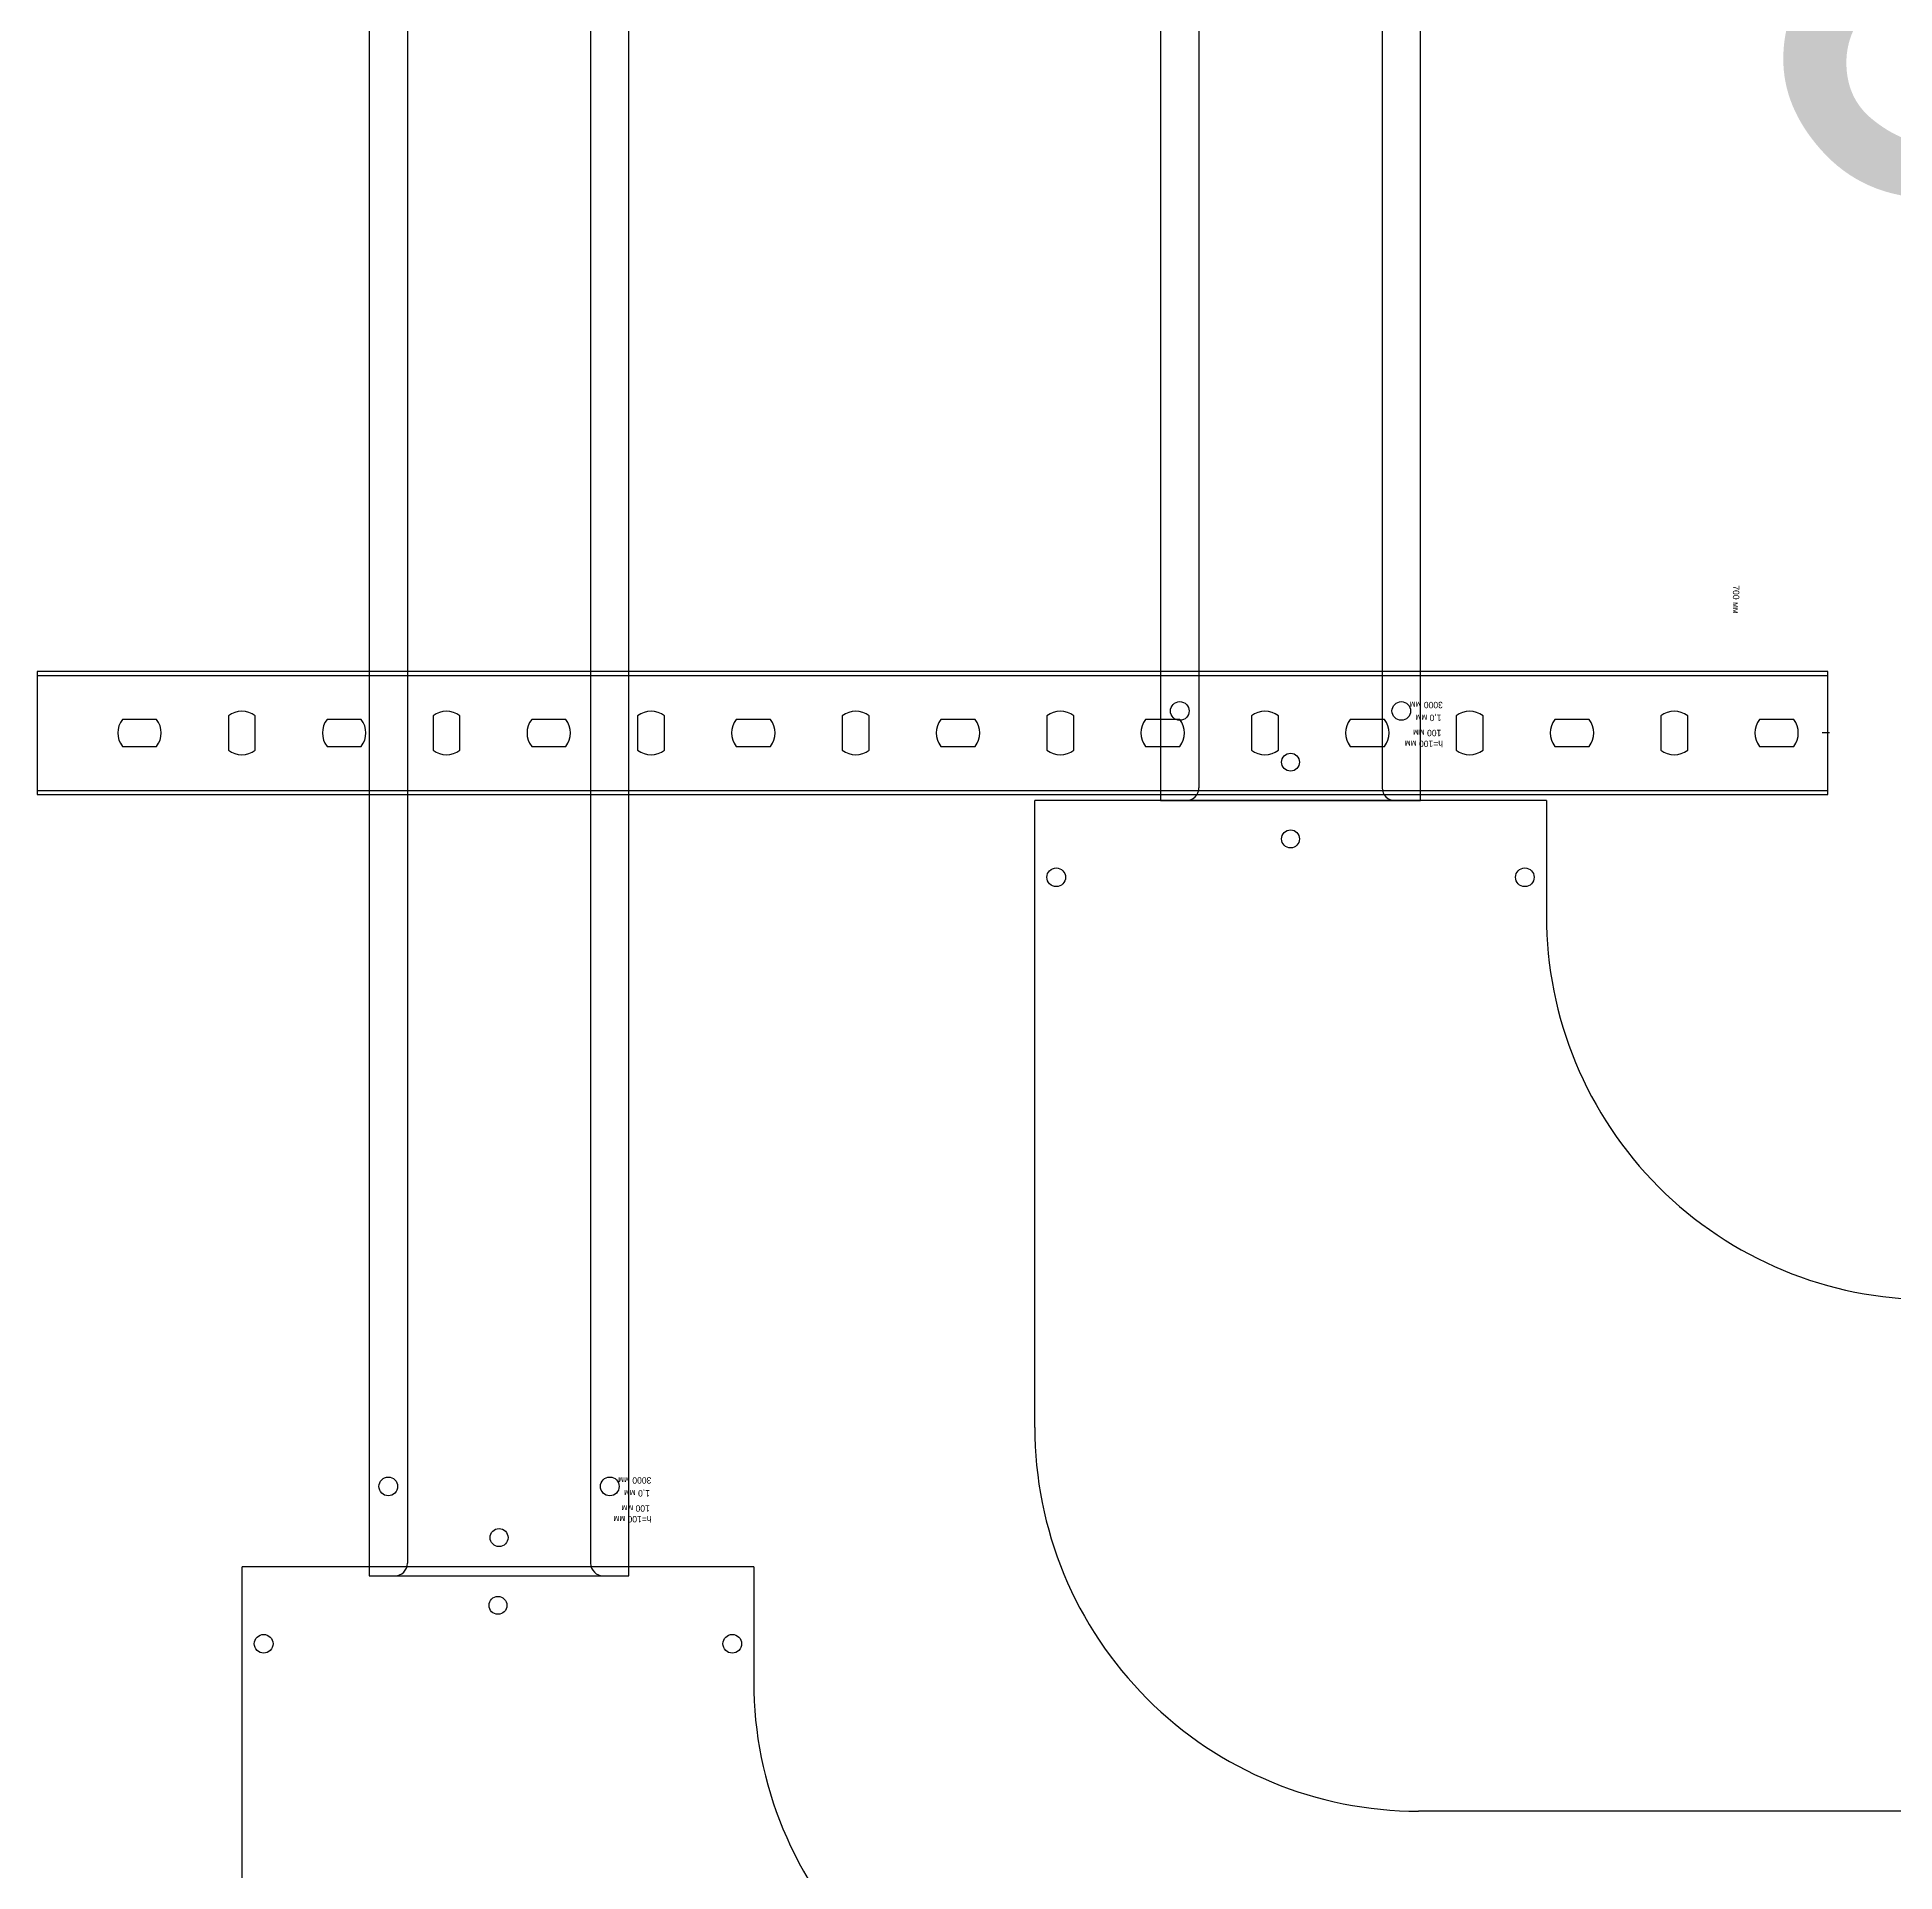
# Model space of a CAD drawing. Header units: millimetres. Extents: x -42533 to 645315, y 3457 to 82611.
# Drawn here: x 73471 to 74198, y 67811 to 68528 of the extents above; entities that cross this region are included whole.
import ezdxf
from ezdxf.enums import TextEntityAlignment as Align

# ---------------------------------------------------------------- set-up
doc = ezdxf.new("R2018")
doc.units = ezdxf.units.MM
for name, color, linetype in [('00_00_потолок_Панели из стали', 7, 'Continuous'), ('ЭОМ_Лотки авар.', 1, 'Continuous'), ('ЭОМ_Лотки рабочие', 5, 'Continuous')]:
    doc.layers.add(name, color=color, linetype=linetype)
doc.styles.get("Standard").update_dxf_attribs({"font": 'arial.ttf'})
doc.styles.add('М2', font='isocpeur.ttf', dxfattribs={"width": 0.8})
doc.dimstyles.new('М2-100', dxfattribs={"dimtxt": 250, "dimasz": 100, "dimexe": 50, "dimexo": 50, "dimgap": 50, "dimtad": 1, "dimdec": 0, "dimzin": 1, "dimtxsty": 'М2', "dimblk": 'ARCHTICK', "dimcen": 2.5, "dimdle": 50, "dimclre": 256, "dimclrt": 256, "dimadec": 0, "dimazin": 0, "dimtfac": 1, "dimtdec": 0, "dimtix": 1, "dimtmove": 1, "dimatfit": 3, "dimldrblk": 'NONE', "dimfxl": 1, "dimtolj": 1, "dimlwd": 9, "dimlwe": 9, "dimarcsym": 1})

# ---------------------------------------------------------------- blocks, each defined once
blk = doc.blocks.new('*U36')
at = {"color": 0, "linetype": 'ByBlock', "lineweight": -2}
for p, q in [((100, 295), (-100, 295)), ((-100, 250), (-100, 295)), ((100, 295), (100, 50)), ((-295, 100), (-295, -100)), ((-295, 100), (-250, 100)), ((-50, -100), (-295, -100))]:
    blk.add_line(p, q, dxfattribs=at)
for centre, radius in [((0, 280), 3.5), ((-91.6, 265), 3.65), ((91.6, 265), 3.65), ((-265, 91.6), 3.65), ((-280, 0), 3.5), ((-265, -91.6), 3.65)]:
    blk.add_circle(centre, radius, dxfattribs=at)
for centre in [(-250, 250), (-50, 50)]:
    blk.add_arc(centre, 150, 270, 0, dxfattribs=at)
at = {"color": 0, "linetype": 'ByBlock', "lineweight": -2, "flags": 9}
for tag, p in [('НАИМЕНОВАНИЕ', (-27.71, -11.07)), ('АРТИКУЛ', (-26.88, -16.78)), ('ПРИМЕЧАНИЕ', (-27.44, -22.91))]:
    blk.add_attdef(tag, p, '', height=2.5, dxfattribs=at)
at = {"color": 0, "linetype": 'ByBlock', "lineweight": -2, "flags": 104}
for tag, p in [('ВЫСОТА', (-27.6, -29.74)), ('ШИРИНА', (-27.81, -38.07)), ('ТОЛЩИНА', (-27.53, -47.26))]:
    blk.add_attdef(tag, text='', height=2.5, dxfattribs=at).set_placement(p, align=Align.TOP_LEFT)
blk = doc.blocks.new('*U383')
at = {"color": 0, "linetype": 'Continuous', "lineweight": 25}
for p, q in [((-35.8, -4366.65), (-35.8, -5)), ((35.8, -4366.65), (35.8, -5))]:
    blk.add_line(p, q, dxfattribs=at)
blk.add_lwpolyline([(50.8, -4366.65), (50.8, 0), (-50.8, 0), (-50.8, -4366.65)], close=True, dxfattribs=at)
at = {"color": 0, "linetype": 'ByBlock', "lineweight": -2}
blk.add_circle((0, -15), 3.5, dxfattribs=at)
at = {"color": 0, "linetype": 'Continuous', "lineweight": 25}
for centre, radius in [((0, -15), 3.5), ((-43.3, -35), 3.65), ((43.3, -35), 3.65)]:
    blk.add_circle(centre, radius, dxfattribs=at)
for centre, start, end in [((-40.8, -5), 0, 90), ((40.8, -5), 90, 180)]:
    blk.add_arc(centre, 5, start, end, dxfattribs=at)
at = {"color": 0, "flags": 9}
for tag, p in [('НАИМЕНОВАНИЕ', (-59.12, -7.02)), ('АРТИКУЛ', (-59.7, -11.85)), ('ПРИМЕЧАНИЕ', (-58.82, -17.26))]:
    blk.add_attdef(tag, text='', height=2.5, dxfattribs=at).set_placement(p, align=Align.TOP_LEFT)
at = {"color": 0, "lineweight": 30, "flags": 104}
for tag, p in [('ВЫСОТА', (-59.61, -20.92)), ('ШИРИНА', (-58.94, -25.15)), ('ДЛИНА', (-59.54, -36.09)), ('ТОЛЩИНА', (-58.99, -31.04))]:
    blk.add_attdef(tag, text='', height=2.5, dxfattribs=at).set_placement(p, align=Align.TOP_LEFT)
blk = doc.blocks.new('*U384')
at = {"color": 0, "linetype": 'Continuous', "lineweight": 25}
for p, q in [((-35.8, -3781.91), (-35.8, -5)), ((35.8, -3781.91), (35.8, -5))]:
    blk.add_line(p, q, dxfattribs=at)
blk.add_lwpolyline([(50.8, -3781.91), (50.8, 0), (-50.8, 0), (-50.8, -3781.91)], close=True, dxfattribs=at)
at = {"color": 0, "linetype": 'ByBlock', "lineweight": -2}
blk.add_circle((0, -15), 3.5, dxfattribs=at)
at = {"color": 0, "linetype": 'Continuous', "lineweight": 25}
for centre, radius in [((0, -15), 3.5), ((-43.3, -35), 3.65), ((43.3, -35), 3.65)]:
    blk.add_circle(centre, radius, dxfattribs=at)
for centre, start, end in [((-40.8, -5), 0, 90), ((40.8, -5), 90, 180)]:
    blk.add_arc(centre, 5, start, end, dxfattribs=at)
at = {"color": 0, "flags": 9}
for tag, p in [('НАИМЕНОВАНИЕ', (-59.12, -7.02)), ('АРТИКУЛ', (-59.7, -11.85)), ('ПРИМЕЧАНИЕ', (-58.82, -17.26))]:
    blk.add_attdef(tag, text='', height=2.5, dxfattribs=at).set_placement(p, align=Align.TOP_LEFT)
at = {"color": 0, "lineweight": 30, "flags": 104}
for tag, p in [('ВЫСОТА', (-59.61, -20.92)), ('ШИРИНА', (-58.94, -25.15)), ('ДЛИНА', (-59.54, -36.09)), ('ТОЛЩИНА', (-58.99, -31.04))]:
    blk.add_attdef(tag, text='', height=2.5, dxfattribs=at).set_placement(p, align=Align.TOP_LEFT)
blk = doc.blocks.new('*U45')
at = {"color": 0, "linetype": 'ByBlock', "lineweight": -2}
for points in [[(24, -700), (24, 0), (-24, 0), (-24, -700)], [(-22.5, -700), (-22.5, 0)], [(22.5, -700), (22.5, 0)], [(-24, -700), (24, -700)]]:
    blk.add_lwpolyline(points, dxfattribs=at)
at = {"color": 254, "transparency": 33554483}
blk.add_lwpolyline([(0, 0.66), (0, -2.16)], dxfattribs=at)
at = {"color": 0, "linetype": 'ByBlock', "lineweight": -2}
for points in [[(-5.25, -13.32), (-5.25, -26.68, 0.345739), (5.25, -26.68), (5.25, -13.32, 0.345739)], [(-6.68, -54.75, 0.345739), (-6.68, -65.25), (6.68, -65.25, 0.345739), (6.68, -54.75)], [(-5.25, -93.32), (-5.25, -106.68, 0.345739), (5.25, -106.68), (5.25, -93.32, 0.345739)], [(-6.68, -134.75, 0.345739), (-6.68, -145.25), (6.68, -145.25, 0.345739), (6.68, -134.75)], [(-5.25, -173.32), (-5.25, -186.68, 0.345739), (5.25, -186.68), (5.25, -173.32, 0.345739)], [(-6.68, -214.75, 0.345739), (-6.68, -225.25), (6.68, -225.25, 0.345739), (6.68, -214.75)], [(-5.25, -253.32), (-5.25, -266.68, 0.345739), (5.25, -266.68), (5.25, -253.32, 0.345739)], [(-6.68, -294.75, 0.345739), (-6.68, -305.25), (6.68, -305.25, 0.345739), (6.68, -294.75)], [(-5.25, -333.32), (-5.25, -346.68, 0.345739), (5.25, -346.68), (5.25, -333.32, 0.345739)], [(-6.68, -374.75, 0.345739), (-6.68, -385.25), (6.68, -385.25, 0.345739), (6.68, -374.75)], [(-5.25, -413.32), (-5.25, -426.68, 0.345739), (5.25, -426.68), (5.25, -413.32, 0.345739)], [(-6.68, -454.75, 0.345739), (-6.68, -465.25), (6.68, -465.25, 0.345739), (6.68, -454.75)], [(-5.25, -493.32), (-5.25, -506.68, 0.345739), (5.25, -506.68), (5.25, -493.32, 0.345739)], [(-6.68, -534.75, 0.345739), (-6.68, -545.25), (6.68, -545.25, 0.345739), (6.68, -534.75)], [(-5.25, -573.32), (-5.25, -586.68, 0.345739), (5.25, -586.68), (5.25, -573.32, 0.345739)], [(-6.68, -614.75, 0.345739), (-6.68, -625.25), (6.68, -625.25, 0.345739), (6.68, -614.75)], [(-5.25, -653.32), (-5.25, -666.68, 0.345739), (5.25, -666.68), (5.25, -653.32, 0.345739)]]:
    blk.add_lwpolyline(points, format="xyb", close=True, dxfattribs=at)
at = {"flags": 9}
for tag, p in [('НАИМЕНОВАНИЕ', (-58.16, -19.4)), ('АРТИКУЛ', (-58.87, -24.46)), ('ПРИМЕЧАНИЕ', (-58.33, -30.8))]:
    blk.add_attdef(tag, p, '', height=2.5, dxfattribs=at)
at = {"lineweight": 30, "flags": 104}
blk.add_attdef('ДЛИНА', text='', height=2.5, dxfattribs=at).set_placement((-57.72, -34.59), align=Align.TOP_LEFT)
blk = doc.blocks.new('_ArchTick')
at = {"color": 0, "linetype": 'ByBlock', "lineweight": 70, "const_width": 0.15}
blk.add_lwpolyline([(-0.5, -0.5), (0.5, 0.5)], dxfattribs=at)
blk = doc.blocks.new('*D770')
at = {"layer": '00_00_потолок_Панели из стали', "color": 0, "lineweight": 9, "transparency": 16777216}
blk.add_line((74454.84, 69106.52), (74454.84, 68206.32), dxfattribs=at)
at = {"layer": '00_00_потолок_Панели из стали', "lineweight": 9, "transparency": 16777216}
for p, q in [((74299.13, 69056.52), (74504.84, 69056.52)), ((74221.39, 68256.32), (74504.84, 68256.32))]:
    blk.add_line(p, q, dxfattribs=at)
at = {"layer": 'Defpoints', "color": 0, "transparency": 16777216}
for p in [(74249.13, 69056.52), (74171.39, 68256.32), (74454.84, 68256.32)]:
    blk.add_point(p, dxfattribs=at)
at = {"layer": '00_00_потолок_Панели из стали', "color": 0, "lineweight": 9, "transparency": 16777216, "xscale": 100, "yscale": 100, "zscale": 100}
for p, rotation in [((74454.84, 69056.52), 90), ((74454.84, 68256.32), 270)]:
    blk.add_blockref('_ArchTick', p, dxfattribs=dict(at, rotation=rotation))
at = {"layer": '00_00_потолок_Панели из стали', "transparency": 16777216, "insert": (74279.84, 68656.42), "char_height": 250, "attachment_point": 5, "rotation": 90, "style": 'М2'}
blk.add_mtext('\\A1;800', dxfattribs=at)
blk = doc.blocks.new('_None')

msp = doc.modelspace()

# ---------------------------------------------------------------- block references
at = {"layer": 'ЭОМ_Лотки авар.', "color": 1}
ref = msp.add_blockref('*U383', (73651.96, 67926.85), dxfattribs=dict(at, rotation=180))
lines = msp.add_mtext('3000 мм', dxfattribs={"layer": '0', "color": 0, "insert": (73711.5, 67962.94), "char_height": 2.5, "attachment_point": 1, "rotation": 180})
ref.add_attrib('ДЛИНА', '', (73711.5, 67962.94)).embed_mtext(lines)
lines = msp.add_mtext('1,0 мм', dxfattribs={"layer": '0', "color": 0, "insert": (73710.95, 67957.89), "char_height": 2.5, "attachment_point": 1, "rotation": 180})
ref.add_attrib('ТОЛЩИНА', '', (73710.95, 67957.89)).embed_mtext(lines)
lines = msp.add_mtext('h=100 мм', dxfattribs={"layer": '0', "color": 0, "insert": (73711.57, 67947.77), "char_height": 2.5, "attachment_point": 1, "rotation": 180})
ref.add_attrib('ВЫСОТА', '', (73711.57, 67947.77)).embed_mtext(lines)
lines = msp.add_mtext('100 мм', dxfattribs={"layer": '0', "color": 0, "insert": (73710.9, 67952), "char_height": 2.5, "attachment_point": 1, "rotation": 180})
ref.add_attrib('ШИРИНА', '', (73710.9, 67952)).embed_mtext(lines)
at = {"layer": 'ЭОМ_Лотки авар.', "color": 1, "rotation": 270}
msp.add_blockref('*U36', (73651.54, 67635.35), dxfattribs=at)
at = {"layer": 'ЭОМ_Лотки рабочие'}
ref = msp.add_blockref('*U384', (73961.38, 68229.92), dxfattribs=dict(at, rotation=180))
lines = msp.add_mtext('3000 мм', dxfattribs={"layer": '0', "color": 0, "insert": (74020.93, 68266), "char_height": 2.5, "attachment_point": 1, "rotation": 180})
ref.add_attrib('ДЛИНА', '', (74020.93, 68266)).embed_mtext(lines)
lines = msp.add_mtext('1,0 мм', dxfattribs={"layer": '0', "color": 0, "insert": (74020.38, 68260.96), "char_height": 2.5, "attachment_point": 1, "rotation": 180})
ref.add_attrib('ТОЛЩИНА', '', (74020.38, 68260.96)).embed_mtext(lines)
lines = msp.add_mtext('h=100 мм', dxfattribs={"layer": '0', "color": 0, "insert": (74020.99, 68250.83), "char_height": 2.5, "attachment_point": 1, "rotation": 180})
ref.add_attrib('ВЫСОТА', '', (74020.99, 68250.83)).embed_mtext(lines)
lines = msp.add_mtext('100 мм', dxfattribs={"layer": '0', "color": 0, "insert": (74020.33, 68255.06), "char_height": 2.5, "attachment_point": 1, "rotation": 180})
ref.add_attrib('ШИРИНА', '', (74020.33, 68255.06)).embed_mtext(lines)
ref = msp.add_blockref('*U45', (74171.39, 68256.32), dxfattribs=dict(at, rotation=270))
lines = msp.add_mtext('700 мм', dxfattribs={"layer": '0', "insert": (74136.8, 68314.04), "char_height": 2.5, "attachment_point": 1, "rotation": 270})
ref.add_attrib('ДЛИНА', '', (74136.8, 68314.04), dxfattribs={"flags": 2}).embed_mtext(lines)
at = {"layer": 'ЭОМ_Лотки рабочие', "rotation": 270}
msp.add_blockref('*U36', (73961.38, 67934.92), dxfattribs=at)

# ---------------------------------------------------------------- dimensions: what is measured, and where the dimension line sits
at = {"layer": '00_00_потолок_Панели из стали'}
dim = msp.add_linear_dim(base=(74454.84, 68256.32), p1=(74249.13, 69056.52), p2=(74171.39, 68256.32), angle=90, dimstyle='М2-100', dxfattribs=at)
dim.commit()
dim.dimension.update_dxf_attribs({"geometry": '*D770', "text_midpoint": (74279.84, 68656.42)})

doc.saveas('drawing.dxf')
